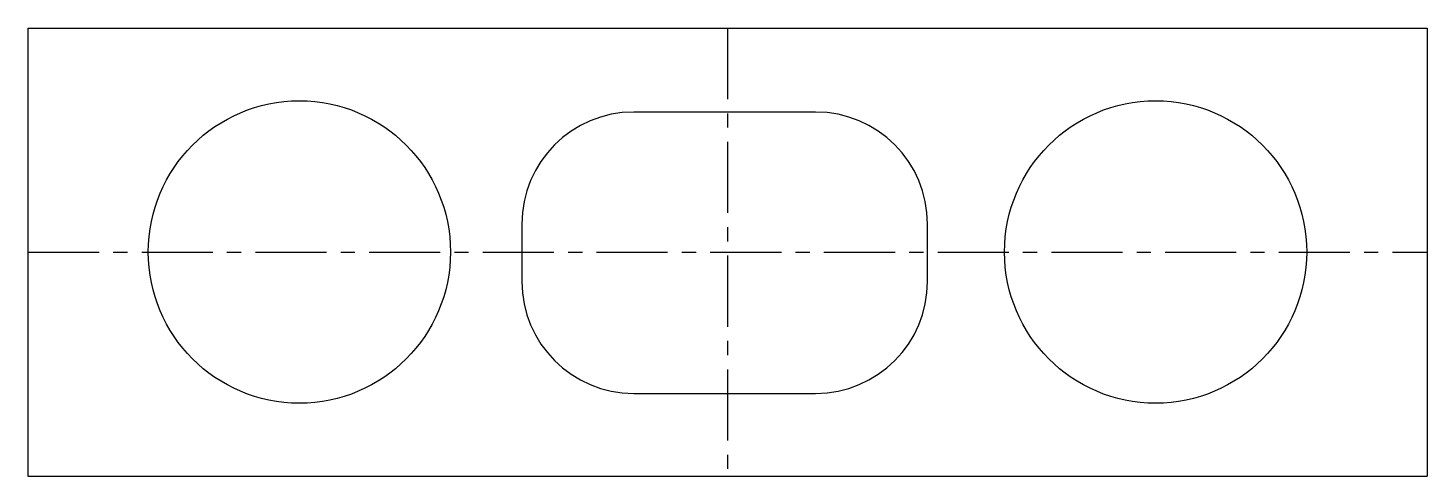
# Model space of a CAD drawing. Header units: millimetres. Extents: x -125 to 125, y -40 to 40.
import ezdxf

# ---------------------------------------------------------------- set-up
doc = ezdxf.new("R2010")
doc.units = ezdxf.units.MM
doc.linetypes.add('CENTERX2', pattern=[20.32, 12.7, -2.54, 2.54, -2.54])

msp = doc.modelspace()

# ---------------------------------------------------------------- linework, layer by layer
at = {"color": 7, "linetype": 'Continuous'}
for p, q in [((-125, 40), (125, 40)), ((-125, 40), (-125, -40)), ((125, 40), (125, -40)), ((-125, -40), (125, -40))]:
    msp.add_line(p, q, dxfattribs=at)
at = {"color": 7, "linetype": 'CENTERX2'}
for p, q in [((0, 40), (0, -40)), ((-125, 0), (125, 0))]:
    msp.add_line(p, q, dxfattribs=at)
for p, q in [((15.75, 25), (-16.75, 25)), ((-36.75, 5), (-36.75, -5.25)), ((35.75, -5.25), (35.75, 5)), ((-16.75, -25.25), (15.75, -25.25))]:
    msp.add_line(p, q)
at = {"color": 7, "linetype": 'Continuous'}
for centre in [(-76.5, 0), (76.5, 0)]:
    msp.add_circle(centre, 27, dxfattribs=at)
for centre, start, end in [((-16.75, 5), 90, 180), ((15.75, 5), 0, 90), ((-16.75, -5.25), 180, 270), ((15.75, -5.25), 270, 0)]:
    msp.add_arc(centre, 20, start, end)

doc.saveas('drawing.dxf')
